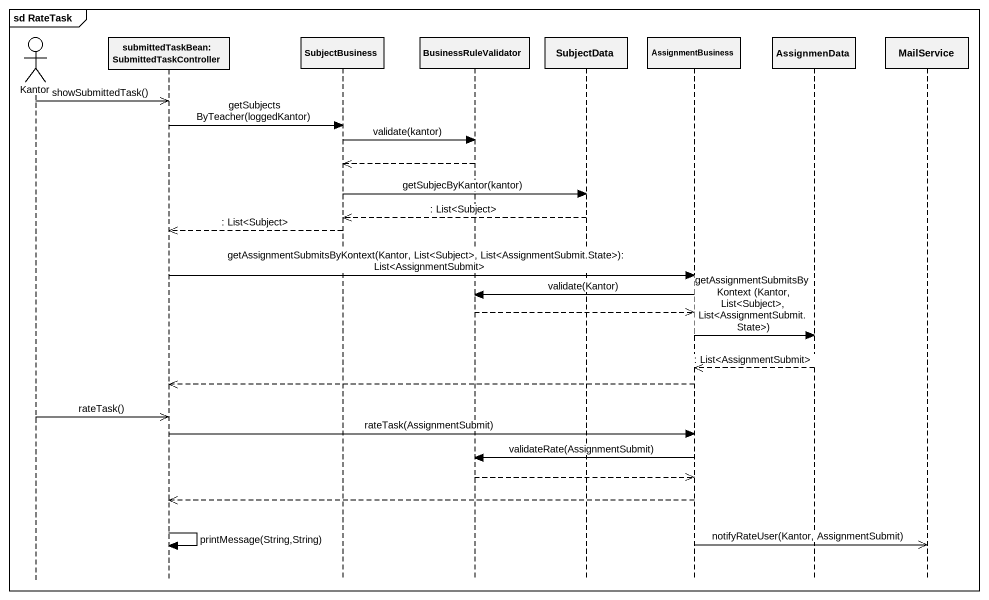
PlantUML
@startuml
mainframe sd RateTask
hide footbox
actor Kantor
participant "submittedTaskBean: SubmittedTaskController" as submittedTaskBean
participant SubjectBusiness
participant BusinessRuleValidator
participant SubjectData
participant AssignmentBusiness
participant AssignmenData
participant MailService

Kantor ->> submittedTaskBean : showSubmittedTask()
submittedTaskBean -> SubjectBusiness : getSubjects ByTeacher(loggedKantor)
SubjectBusiness -> BusinessRuleValidator : validate(kantor)
BusinessRuleValidator -->> SubjectBusiness
SubjectBusiness -> SubjectData : getSubjecByKantor(kantor)
SubjectData -->> SubjectBusiness : : List<Subject>
SubjectBusiness -->> submittedTaskBean : : List<Subject>
submittedTaskBean -> AssignmentBusiness : getAssignmentSubmitsByKontext(Kantor, List<Subject>, List<AssignmentSubmit.State>): List<AssignmentSubmit>
AssignmentBusiness -> BusinessRuleValidator : validate(Kantor)
BusinessRuleValidator -->> AssignmentBusiness
AssignmentBusiness -> AssignmenData : getAssignmentSubmitsByKontext (Kantor, List<Subject>, List<AssignmentSubmit.State>)
AssignmenData -->> AssignmentBusiness : : List<AssignmentSubmit>
AssignmentBusiness -->> submittedTaskBean
Kantor ->> submittedTaskBean : rateTask()
submittedTaskBean -> AssignmentBusiness : rateTask(AssignmentSubmit)
AssignmentBusiness -> BusinessRuleValidator : validateRate(AssignmentSubmit)
BusinessRuleValidator -->> AssignmentBusiness
AssignmentBusiness -->> submittedTaskBean
submittedTaskBean -> submittedTaskBean : printMessage(String,String)
AssignmentBusiness ->> MailService : notifyRateUser(Kantor, AssignmentSubmit)
@enduml
